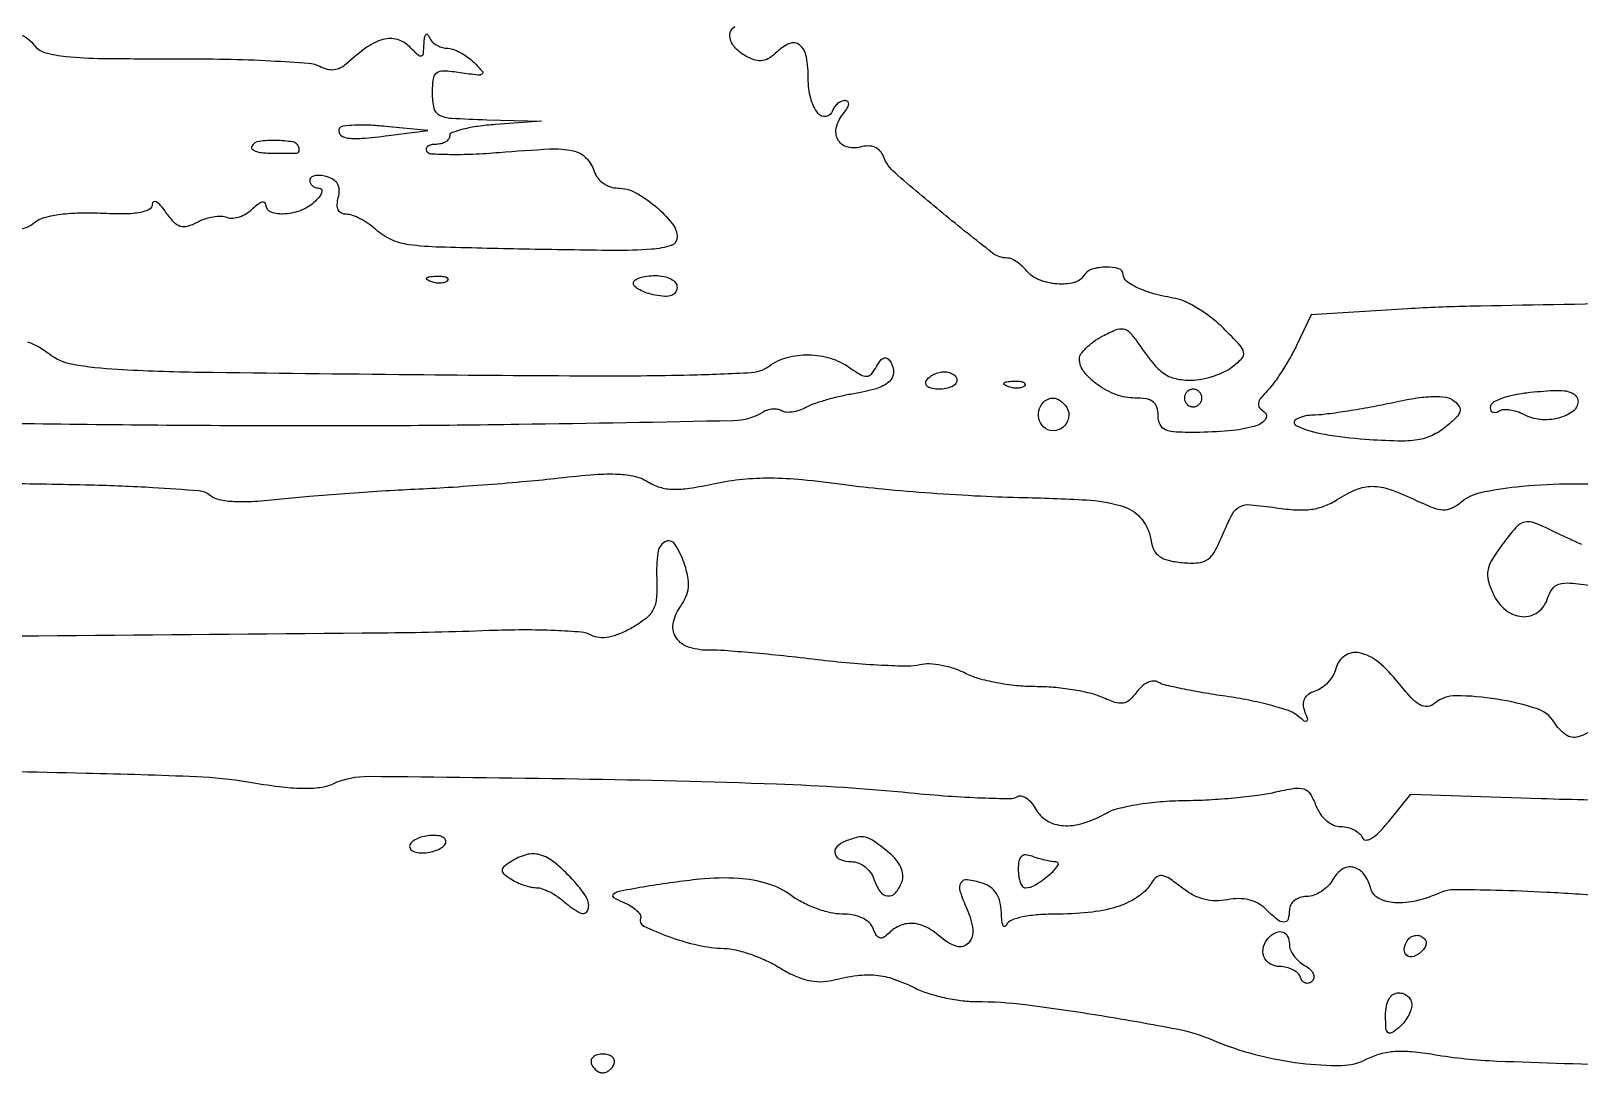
# Model space of a CAD drawing. Extents: x 0 to 5034, y 0 to 2560.
# Drawn here: x 2335.1 to 2512.1, y 224.5 to 345 of the extents above; entities that cross this region are included whole.
import ezdxf

# ---------------------------------------------------------------- set-up
doc = ezdxf.new("R2010")
doc.units = 0

msp = doc.modelspace()

# ---------------------------------------------------------------- linework, layer by layer
for points in [[(2033.325134, 261.316347, -0.000063), (2297.5, 260.550923, -0.001268)], [(2518.775, 313.831699, 0.000837), (2499.670334, 313.483907, 0.010657), (2492.5, 313.188405), (2481.5, 312.5), (2479.814564, 309, -0.016808), (2479.049552, 307.539103, -0.014122), (2478.144564, 306.043803, -0.014356), (2477.239751, 304.724647, -0.037681), (2476.496239, 303.851244, 0.028043), (2475.735404, 302.99159, 0.128817), (2475.470956, 302.386783, 0.207199), (2475.598515, 301.89267, 0.089226), (2476.115298, 301.428742, -0.426243), (2476.289671, 300.616124, -0.168167), (2475.268378, 299.850776, -0.052739), (2472.550298, 299.287005, -0.021088), (2468.75, 299.070285, -0.012318), (2466.088636, 299.096471, -0.08808), (2464.834964, 299.363919, -0.193879), (2464.221634, 299.957332, -0.105108), (2464, 301, 0.077476), (2463.851771, 301.950873, 0.155955), (2463.416093, 302.562822, 0.122228), (2462.619716, 302.898985, 0.039064), (2461.328741, 303, -0.089334), (2459.219762, 303.379837, -0.065152), (2457.110066, 304.49568, -0.069895), (2455.524636, 305.991104, -0.170381), (2455, 307.486008, -0.155768), (2455.174523, 308.032618, -0.043434), (2455.763902, 308.725409, -0.039364), (2456.605178, 309.43455, -0.032585), (2457.600518, 310.053796, -0.022394), (2459.138579, 310.790356, -0.137687), (2460.001333, 310.901556, -0.168615), (2460.704443, 310.535906, -0.037954), (2461.566412, 309.472776, 0.016055), (2463.373894, 307.032515, 0.070454), (2464.669873, 305.799527, 0.102399), (2466.003098, 305.210956, 0.055903), (2467.789427, 305.031803, 0.044987), (2468.970876, 305.152308, 0.030557), (2470.280702, 305.490465, 0.030839), (2471.515437, 305.977068, 0.052626), (2472.464027, 306.548546, 0.038587), (2473.576915, 307.533538, 0.253135), (2473.771195, 308.226619, 0.133774), (2473.334754, 309.047778, 0.009003), (2471.464027, 310.967402, 0.030045), (2470.145624, 312.124248, 0.026087), (2468.636308, 313.174622, 0.026953), (2467.166577, 313.98123, 0.066611), (2466, 314.361374, -0.020521), (2463.509233, 314.926268, -0.041298), (2461.615665, 315.610204, -0.055197), (2460.373706, 316.353727, -0.234426), (2460, 317.106989, 0.330787), (2459.501066, 317.77863, 0.07935), (2458.037438, 317.97683, 0.069443), (2456.41834, 317.711494, 0.180968), (2455.5, 317, -0.199684), (2454.378689, 316.19433, -0.076556), (2452.426561, 316.045598, -0.072421), (2450.38902, 316.504144, -0.128735), (2449, 317.5, 0.035285), (2448.450869, 318.073993, 0.036265), (2447.831229, 318.559375, 0.0388), (2447.234199, 318.896813, 0.109655), (2446.769348, 319, -0.167325), (2445.031501, 319.598323, -0.005824), (2439.373029, 324.125686, -0.007073), (2433.917841, 328.726105, -0.123026), (2432.594302, 330.61485, 0.093046), (2432.193674, 331.265419, 0.112928), (2431.607345, 331.673795, 0.100012), (2430.843346, 331.816065, 0.060204), (2429.926677, 331.691077, -0.1366), (2428.385508, 331.715339, -0.207603), (2427.373172, 332.562243, -0.182372), (2427.224816, 333.983959, -0.109413), (2428.010569, 335.512735, 0.03246), (2428.457519, 336.128546, 0.108529), (2428.626133, 336.595213, 0.24683), (2428.521516, 336.878747, 0.185415), (2428.205778, 337, 0.102132), (2427.779218, 336.911951, 0.070381), (2427.356653, 336.654241, 0.066898), (2427.002062, 336.272869, 0.073551), (2426.774316, 335.822949, -0.27891), (2426.019608, 335.180723, -0.278233), (2425.098951, 335.550245, -0.100268), (2424.276678, 337.267784, -0.061738), (2424, 339.5, 0.043672), (2423.779442, 342.020343, 0.173626), (2423.021889, 343.348351, 0.281965), (2421.8728, 343.532504, 0.098983), (2420.422883, 342.56574, -0.050717), (2419.570031, 341.870338, -0.108546), (2418.78102, 341.56752, -0.109183), (2417.940804, 341.624145, -0.051696), (2416.930554, 342.037166, -0.094061), (2415.529141, 343.168044, -0.178362), (2415.036721, 344.511842, -0.269915), (2415.598209, 345.472278, -0.160573)], [(2333.185376, 344.706098, -0.208261), (2335.470829, 343.370781, 0.16784), (2336.719911, 342.503627, 0.044101), (2339.148543, 342.046314, 0.021887), (2343.318183, 341.820057, 0.003435), (2351.546503, 341.790669, -0.005764), (2357.373419, 341.742723, -0.008134), (2362.562399, 341.555717, -0.005123), (2366.895042, 341.284416, -0.105038), (2368.145985, 340.921871, 0.062319), (2368.978807, 340.601798, 0.087585), (2369.771429, 340.54804, 0.089957), (2370.518888, 340.768193, 0.069439), (2371.219223, 341.251983, -0.030956), (2373.539977, 343.133626, -0.088243), (2375.411793, 344.022543, -0.13612), (2376.981063, 344.017454, -0.128597), (2378.362876, 343.208553, 0.010372), (2379.383631, 342.22929, 0.237388), (2379.762056, 342.121388, 0.329873), (2379.992593, 342.371274, 0.016929), (2380.078947, 343.535714, -0.023619), (2380.13938, 344.225419, -0.138423), (2380.282867, 344.555804, -0.455339), (2380.464549, 344.561511, -0.091278), (2380.662281, 344.25, 0.091625), (2380.966114, 343.772061, 0.065467), (2381.455631, 343.367188, 0.063796), (2382.048182, 343.093368, 0.076512), (2382.654762, 343, -0.083883), (2383.34229, 342.883839, -0.037209), (2384.189039, 342.51669, -0.035479), (2385.048768, 341.984315, -0.040028), (2385.788167, 341.35469, -0.015918), (2386.728237, 340.352779, -0.43797), (2386.694703, 340.031117, -0.193375), (2386.234331, 339.909007, -0.005742), (2384.216738, 340.181497, 0.020221), (2382.301416, 340.383916, 0.17597), (2381.492732, 340.148294, 0.208082), (2381.097382, 339.471367, 0.029581), (2381, 337.826807, 0.056148), (2381.190637, 336.134539, 0.228188), (2381.819103, 335.346228, 0.098429), (2383.199093, 334.989701, 0.006753), (2387.25, 334.815018), (2393.5, 334.630035), (2388.25, 334.262758, 0.016884), (2386.237696, 334.053516, 0.02702), (2384.542188, 333.72497, 0.025397), (2383.273764, 333.337857, 0.315867), (2383, 332.94774, -0.161384), (2382.880199, 332.586239, -0.096439), (2382.542039, 332.278399, -0.077898), (2382.037223, 332.070459, -0.058881), (2381.440983, 332, 0.049688), (2380.877741, 331.943889, 0.108101), (2380.482048, 331.770044, 0.184182), (2380.314851, 331.513278, 0.194002), (2380.365781, 331.217171, 0.245605), (2380.849487, 330.930145, 0.009389), (2383.006128, 330.854436, 0.014948), (2385.640857, 330.890222, 0.009764), (2388.674798, 331.08162, -0.007816), (2394.447201, 331.468357, -0.062314), (2397.105542, 331.273413, -0.149934), (2398.584698, 330.474311, -0.118169), (2399.529321, 328.907619, 0.088628), (2399.92151, 328.161821, 0.07486), (2400.568227, 327.54661, 0.073441), (2401.380335, 327.139817, 0.079607), (2402.252936, 327, -0.125809), (2404.211588, 326.499244, -0.049702), (2406.523879, 324.91757, -0.049432), (2408.424498, 322.968311, -0.170108), (2409, 321.325686, -0.329992), (2408.334181, 320.426703, -0.055383), (2406.09384, 320.007028, -0.021246), (2401.692764, 319.865961, -0.002287), (2391.5, 320.01904, -0.001946), (2381.889791, 320.24476, -0.025901), (2378.362911, 320.524551, -0.073112), (2376.309603, 321.108146, -0.078017), (2374.561439, 322.25, 0.032697), (2373.714277, 322.919722, 0.031063), (2372.772834, 323.485938, 0.03257), (2371.877548, 323.87959, 0.087506), (2371.194807, 324, -0.116038), (2370.628229, 324.133284, -0.165838), (2370.267991, 324.497413, -0.124411), (2370.144004, 325.097369, -0.053055), (2370.267194, 325.913749, 0.068696), (2370.371629, 326.790171, 0.126459), (2370.181169, 327.477934, 0.127941), (2369.684855, 327.983423, 0.07119), (2368.883825, 328.320129, 0.043648), (2368.162141, 328.442925, 0.074512), (2367.553374, 328.401801, 0.111846), (2367.149407, 328.212131, 0.231261), (2367, 327.90638, 0.117462), (2367.082354, 327.560662, 0.100575), (2367.314732, 327.266249, 0.092759), (2367.662241, 327.06859, 0.083232), (2368.071429, 327, -0.244067), (2368.336247, 326.862545, -0.226652), (2368.3875, 326.559375, -0.093008), (2368.146263, 326.077063, -0.034046), (2367.642857, 325.5, -0.101075), (2366.12347, 324.495985, -0.076816), (2364.174757, 324.041486, -0.102131), (2362.589601, 324.245103, -0.320186), (2362, 325.071429, 0.251379), (2361.859544, 325.333147, 0.222687), (2361.550874, 325.378999, 0.09055), (2361.059246, 325.128427, 0.03337), (2360.471061, 324.613918, -0.057945), (2359.782724, 324.068987, -0.056518), (2358.982078, 323.691119, -0.061478), (2358.194744, 323.527216, -0.112686), (2357.549202, 323.619493, 0.090008), (2356.871032, 323.747722, 0.041531), (2355.972379, 323.67959, 0.039353), (2355.012742, 323.447444, 0.043873), (2354.137309, 323.073485, -0.050873), (2353.023553, 322.616012, -0.1506), (2352.206213, 322.624901, -0.129611), (2351.460364, 323.100459, -0.033609), (2350.559168, 324.218988, 0.025292), (2349.958032, 324.991012, 0.080045), (2349.458006, 325.411228, 0.269885), (2349.153358, 325.414862, 0.270179), (2349, 325.151771, -0.272197), (2348.655423, 324.565712, -0.083365), (2347.648469, 324.207909, -0.042702), (2345.887282, 324.049473, -0.011289), (2343.059369, 324.100981, 0.01697), (2340.45561, 324.118827, 0.028307), (2338.271918, 323.935666, 0.033456), (2336.574538, 323.578909, 0.105052), (2335.548715, 323.040429, -0.147569), (2333.646184, 322.236724, -0.016436)], [(2513.857089, 265.209312, -0.10605), (2512.002777, 264.24641, -0.227513), (2510.608525, 264.499791, -0.096641), (2509.280096, 265.923102, 0.179074), (2507.234588, 267.504601, 0.036495), (2502.702937, 268.569517, 0.036527), (2498.063144, 268.964043, 0.177977), (2495.617809, 268.097773, -0.144751), (2494.797932, 267.74608, -0.160559), (2493.955826, 267.917387, -0.078323), (2492.93424, 268.735785, -0.016493), (2491.44554, 270.481605, 0.051154), (2489.172108, 272.801378, 0.120453), (2487.007871, 273.856227, 0.208827), (2485.334542, 273.520558, 0.178178), (2484.29841, 272.033119, -0.070404), (2483.965391, 271.237381, -0.052191), (2483.394356, 270.472368, -0.052708), (2482.685504, 269.850691, -0.076983), (2481.943058, 269.481927, 0.06711), (2481.176059, 269.119573, 0.128162), (2480.719353, 268.619894, 0.134463), (2480.577155, 267.978699, 0.077466), (2480.73826, 267.198808, -0.01278), (2481.059152, 266.270368, -0.361579), (2480.96977, 266.05086, -0.290593), (2480.705782, 266.070806, -0.010183), (2479.859213, 266.729712, 0.090522), (2478.886705, 267.262509, 0.015138), (2476.839287, 267.874319, 0.016155), (2474.358742, 268.449354, 0.013702), (2471.70641, 268.899418, -0.007146), (2469.083987, 269.309108, -0.009288), (2466.695229, 269.763165, -0.0073), (2464.718278, 270.207356, -0.079658), (2463.967893, 270.519844, 0.162415), (2463.447206, 270.642614, 0.086632), (2462.801437, 270.468545, 0.070826), (2462.131125, 270.031728, 0.055172), (2461.543012, 269.38971, -0.049102), (2460.724974, 268.47469, -0.149482), (2459.981098, 268.118646, -0.118971), (2459.058769, 268.199265, -0.025883), (2457.562494, 268.789572, 0.049211), (2456.198617, 269.25549, 0.018528), (2454.216754, 269.644437, 0.018143), (2452.013428, 269.911136, 0.021047), (2449.903287, 270, -0.026154), (2447.772296, 270.111546, -0.021153), (2445.506068, 270.446858, -0.021644), (2443.437857, 270.93652, -0.050416), (2441.958969, 271.521218, 0.040207), (2440.666802, 272.06279, 0.033099), (2439.217914, 272.433267, 0.034286), (2437.834355, 272.593942, 0.071872), (2436.758629, 272.489888, -0.064324), (2435.370584, 272.334539, -0.008273), (2432.372847, 272.435187, -0.009554), (2428.802932, 272.682679, -0.007835), (2425, 273.079589, 0.00363), (2421.167325, 273.512212, 0.004189), (2417.507367, 273.867472, 0.003762), (2414.403135, 274.119035, 0.024349), (2412.833591, 274.157734, -0.078067), (2410.434634, 274.475714, -0.166989), (2408.931187, 275.54569, -0.198776), (2408.554443, 277.162651, -0.112341), (2409.326684, 279.056019, 0.048038), (2410.005344, 280.25516, 0.081755), (2410.296173, 281.366914, 0.074024), (2410.228807, 282.589108, 0.033159), (2409.79981, 284.144421, 0.063304), (2408.724636, 286.304373, 0.393484), (2407.625455, 286.564913, 0.237082), (2406.785102, 285.304949, 0.041349), (2406.667404, 282.363308, -0.027205), (2406.641617, 280.165713, -0.099871), (2406.278795, 278.829895, -0.110062), (2405.447744, 277.809607, -0.036765), (2403.843747, 276.725107, -0.03091), (2402.425984, 276.02405, -0.055229), (2401.180296, 275.656281, -0.069029), (2400.099255, 275.614215, -0.096773), (2399.176342, 275.891527, 0.101554), (2398.040607, 276.221093, 0.009047), (2395.054926, 276.406187, 0.011506), (2391.452266, 276.481173, 0.008723), (2387.5, 276.403527, -0.007078), (2375.190701, 276.121181, -0.000113), (2305.465731, 275.524827, -0.000169), (2237.770799, 274.984002, -0.004389)], [(2334.72798, 309.436076, -0.077872), (2337.233285, 308.031138, 0.126501), (2339.903025, 306.855354, 0.026663), (2345.009665, 306.292, 0.010799), (2354.406334, 305.963321, 0.000905), (2378.714759, 305.682396, 0.001293), (2399.291608, 305.535053, 0.007076), (2410.410421, 305.641538, 0.007617), (2417.480706, 305.917157, 0.145303), (2419.537744, 306.651258, -0.091643), (2421.582576, 307.635486, -0.071121), (2424.03827, 307.941107, -0.06943), (2426.540077, 307.545517, -0.079052), (2428.718999, 306.484267, 0.018289), (2430.004023, 305.652538, 0.145891), (2430.681295, 305.480954, 0.213054), (2431.208331, 305.743023, 0.044859), (2431.803123, 306.612683, -0.038764), (2432.257014, 307.293976, -0.150358), (2432.668873, 307.580078, -0.236019), (2433.053678, 307.519989, -0.100023), (2433.420634, 307.128416, -0.153558), (2433.734899, 305.891669, -0.202943), (2433.228082, 304.85925, -0.107872), (2431.752796, 304.055037, -0.031458), (2429.214921, 303.484099, 0.015886), (2427.661307, 303.185055, 0.014077), (2426.065247, 302.777381, 0.01428), (2424.648888, 302.328694, 0.041293), (2423.709323, 301.911489, -0.044059), (2422.953241, 301.580744, -0.046215), (2422.162856, 301.394061, -0.050866), (2421.454731, 301.367188, -0.123081), (2420.959323, 301.52514, 0.094856), (2420.505376, 301.698305, 0.059539), (2419.936392, 301.730397, 0.056895), (2419.345199, 301.625099, 0.066007), (2418.82414, 301.391313, -0.134126), (2415.446359, 300.394679, -0.001428), (2390.90099, 299.967569, -0.004453), (2362.707999, 299.808626, -0.002993), (2330.5, 300.1067, -0.000905)], [(2331.891447, 293.23965, -0.003222), (2341.939625, 293.071871, -0.008679), (2349.077042, 292.782666, -0.006361), (2354.321754, 292.411901, -0.153547), (2355.665447, 291.862691, 0.124137), (2356.663899, 291.385652, 0.037344), (2358.34718, 291.175764, 0.028116), (2360.668167, 291.191593, 0.011877), (2363.774001, 291.461827, -0.006251), (2366.955338, 291.774732, -0.003049), (2371.021113, 292.0984, -0.003024), (2375.254856, 292.383732, -0.004373), (2379, 292.580531, 0.005219), (2382.834788, 292.788547, 0.003194), (2387.353125, 293.109963, 0.003201), (2391.823713, 293.485509, 0.005689), (2395.5, 293.860262, -0.008825), (2399.608284, 294.253033, -0.030291), (2402.28701, 294.298851, -0.047504), (2404.188137, 294.034046, -0.081335), (2405.662309, 293.418327, 0.065981), (2407.022343, 292.800852, 0.06736), (2408.486652, 292.564695, 0.04507), (2410.404705, 292.688959, 0.012996), (2413.33038, 293.223655, -0.025954), (2416.502794, 293.718896, -0.027701), (2419.640924, 293.868307, -0.022335), (2423.300709, 293.67608, -0.009551), (2428.168071, 293.107735, 0.010405), (2432.539919, 292.604817, 0.005348), (2438.034142, 292.147604, 0.005313), (2443.701306, 291.797476, 0.007988), (2448.650284, 291.623686, -0.010783), (2456.274821, 291.313262, -0.066512), (2460.117603, 290.553937, -0.146741), (2462.166292, 289.093481, -0.130392), (2463.189966, 286.677379, 0.080029), (2463.516869, 285.624898, 0.124346), (2464.132047, 284.906708, 0.095779), (2465.142945, 284.450285, 0.0342), (2466.711313, 284.189527, 0.038318), (2468.549391, 284.15316, 0.139609), (2469.641057, 284.532261, 0.117738), (2470.472731, 285.471494, 0.023645), (2471.437387, 287.504388, -0.021894), (2472.495888, 289.755358, -0.159739), (2473.340155, 290.57509, -0.136916), (2474.568502, 290.800787, -0.014607), (2477.477895, 290.451044, 0.022525), (2479.769661, 290.212284, 0.047982), (2481.548365, 290.278351, 0.058291), (2483.048687, 290.660593, 0.053582), (2484.466638, 291.386183, -0.046042), (2486.636981, 292.538309, -0.100693), (2488.47537, 292.901969, -0.084417), (2490.513211, 292.544075, -0.025677), (2493.418041, 291.337692, 0.01676), (2495.40262, 290.4717, 0.082639), (2496.591558, 290.214514, 0.12484), (2497.550463, 290.409159, 0.060896), (2498.608362, 291.087692, -0.118705), (2500.853132, 292.187703, -0.028549), (2504.972618, 292.86204, -0.023466), (2510.553027, 293.187471, -0.011162), (2517.75, 293.108341, 0.002347)], [(2512.454869, 286.240728, -0.004584), (2510.907872, 286.934997, -0.007254), (2509.596362, 287.561297, 0.016856), (2507.081299, 288.703571, 0.155744), (2505.904196, 288.802213, 0.16038), (2504.904369, 288.198187, 0.018166), (2503.233822, 286.102392, 0.024377), (2502.119331, 284.430258, 0.09276), (2501.686123, 283.258622, 0.109861), (2501.742848, 282.117727, 0.041529), (2502.295764, 280.610194, 0.111942), (2503.70484, 278.785222, 0.153309), (2505.615227, 278.008669, 0.181276), (2507.397557, 278.515052, 0.1583), (2508.531339, 280.098739, -0.076136), (2509.076804, 281.201602, -0.172395), (2509.82528, 281.733771, -0.093098), (2511.068066, 281.847149, -0.013542), (2513.598726, 281.537466, 0.012092)], [(2323.516104, 260.406277, -0.003725), (2341.427354, 260.127809, -0.004194), (2354.054228, 259.73142, -0.032365), (2359.932621, 259.115016, 0.010685), (2363.517057, 258.581284, 0.02605), (2366.179492, 258.382939, 0.035533), (2368.190206, 258.481066, 0.077084), (2369.675433, 258.897979, -0.109523), (2373.717577, 259.756786, -0.001696), (2397.609976, 259.46485, -0.004958), (2420.365248, 258.883862, -0.015435), (2435.666829, 257.867737, 0.006108), (2440.020546, 257.496955, 0.008966), (2443.856845, 257.286468, 0.005009), (2447.075369, 257.199986, 0.14358), (2447.866656, 257.417589, -0.188561), (2448.34419, 257.504894, -0.097468), (2448.915034, 257.272751, -0.073926), (2449.493478, 256.757019, -0.050961), (2449.98501, 256.028008, 0.137074), (2451.264139, 254.692524, 0.117718), (2453.128079, 254.115654, 0.091905), (2455.444523, 254.389125, 0.054681), (2458, 255.5, -0.067917), (2459.407394, 256.068161, -0.021045), (2461.64739, 256.536195, -0.020182), (2464.276399, 256.862638, -0.018516), (2467, 256.988421, 0.011237), (2469.767833, 257.075898, 0.009301), (2472.709716, 257.290057, 0.009418), (2475.400523, 257.587534, 0.024789), (2477.309673, 257.932004, -0.016095), (2479.577301, 258.381983, -0.11948), (2480.666479, 258.301095, -0.17905), (2481.380701, 257.73953, -0.046739), (2482.034922, 256.408148, 0.060196), (2482.537585, 255.450975, 0.066755), (2483.239319, 254.678002, 0.073192), (2484.054894, 254.173208, 0.102382), (2484.891916, 254, -0.059515), (2485.671275, 253.906904, -0.05907), (2486.408882, 253.632813, -0.064604), (2486.996552, 253.228333, -0.115732), (2487.329812, 252.75, 0.295471), (2487.729965, 252.465456, 0.148601), (2488.355629, 252.62622, 0.064038), (2489.241169, 253.334235, 0.020406), (2490.36597, 254.597112), (2492.90565, 257.694224), (2507.775327, 257.216934, 0.007627), (2518.992001, 257.028094, 0.063734)], [(2515.023513, 246.056362, 0.005314), (2508.435872, 246.483785, 0.007731), (2502.61799, 246.709068, 0.004749), (2497.765422, 246.77577, 0.105111), (2496.390136, 246.489523, -0.043848), (2493.546295, 245.524898, -0.07375), (2491.041058, 245.293397, -0.106317), (2489.220295, 245.791289, -0.212163), (2488.306675, 246.935276, 0.09542), (2487.532678, 248.553898, 0.177151), (2486.333718, 249.345991, 0.205671), (2485.041755, 249.120859, 0.125957), (2483.980071, 247.962762, -0.069612), (2483.432292, 247.212096, -0.056149), (2482.661034, 246.576561, -0.057686), (2481.794249, 246.145175, -0.086855), (2480.964816, 246, 0.074753), (2480.214096, 245.887132, 0.088627), (2479.577165, 245.559375, 0.100674), (2479.15138, 245.072031, 0.130079), (2479, 244.5, -0.070587), (2478.846663, 243.419251, -0.343262), (2478.378334, 243.079505, -0.166987), (2477.591363, 243.379899, -0.022463), (2476.264881, 244.592262, 0.071004), (2475.402313, 245.239359, 0.06677), (2474.375227, 245.635977, 0.061536), (2473.204473, 245.767959, 0.046718), (2471.918491, 245.633698, -0.054824), (2470.541929, 245.512445, -0.060897), (2469.221814, 245.702958, -0.057859), (2467.931998, 246.218964, -0.042618), (2466.644886, 247.064693, 0.018126), (2465.280508, 248.060041, 0.104009), (2464.456033, 248.395815, 0.204014), (2463.849676, 248.258292, 0.103408), (2463.312705, 247.669241, -0.108578), (2461.829614, 246.075353, -0.068527), (2459.552875, 244.923882, -0.053578), (2456.493173, 244.225699, -0.029331), (2452.649075, 244, 0.016896), (2450.303375, 243.920712, 0.034578), (2448.480867, 243.669999, 0.043603), (2447.196694, 243.282604, 0.204567), (2446.662281, 242.75, -0.223024), (2446.467336, 242.568971, -0.391795), (2446.282867, 242.655205, -0.071599), (2446.141444, 243.223921, -0.01784), (2446.078947, 244.182612, 0.052233), (2445.915056, 245.400262, 0.083824), (2445.502686, 246.361059, 0.093169), (2444.836259, 247.064369, 0.079966), (2443.924639, 247.523918, 0.041121), (2442.179133, 247.92367, 0.299578), (2441.439192, 247.576044, 0.222125), (2441.332924, 246.633786, 0.025676), (2442.135434, 244.6021, -0.075849), (2442.800469, 242.255112, -0.217282), (2442.306278, 240.675458, -0.293846), (2440.969942, 240.308377, -0.108432), (2439.194888, 241.323629, 0.060415), (2437.586948, 242.459169, 0.102609), (2436.014743, 242.927811, 0.118549), (2434.545942, 242.704616, 0.099981), (2433.232783, 241.832783, -0.051647), (2432.629749, 241.34294, -0.21548), (2432.178536, 241.272657, -0.194307), (2431.79619, 241.565606, -0.041719), (2431.425794, 242.332783, 0.114418), (2430.959502, 243.022837, 0.078195), (2430.171587, 243.553393, 0.065086), (2429.11327, 243.888399, 0.044173), (2427.852519, 244, -0.057117), (2426.521073, 244.152595, -0.030711), (2424.935063, 244.62523, -0.030149), (2423.357239, 245.313452, -0.041287), (2422.040144, 246.128442, 0.085596), (2419.370686, 247.470568, 0.058396), (2416.020885, 248.074683, 0.041373), (2411.596893, 247.982068, 0.015895), (2405.5, 247.151365, 0.004633), (2402.529029, 246.621568, 0.101771), (2401.717408, 246.289295, 0.545454), (2401.724657, 245.914128, 0.040914), (2402.824167, 245.354227, -0.034782), (2403.69064, 244.926274, -0.052177), (2404.370385, 244.428, -0.067115), (2404.782999, 243.938085, -0.235702), (2404.824167, 243.539711, 0.388475), (2405.188574, 242.630211, 0.025251), (2408.042514, 241.429771, 0.031481), (2411.394542, 240.4487, 0.048888), (2414.381966, 240.076078, -0.052445), (2415.729013, 239.898344, -0.024532), (2417.419426, 239.403033, -0.023987), (2419.15796, 238.704499, -0.030899), (2420.675241, 237.891695, 0.029929), (2422.383318, 236.972418, 0.050482), (2423.919262, 236.441137, 0.058176), (2425.36395, 236.27292, 0.059962), (2426.793275, 236.445394, -0.02604), (2429.576422, 236.974301, -0.057503), (2431.735658, 237.019331, -0.060529), (2433.778939, 236.57326, -0.031733), (2436.179829, 235.560176, 0.038805), (2437.655634, 234.961856, 0.02193), (2439.520391, 234.458302, 0.021784), (2441.456936, 234.113241, 0.033205), (2443.16022, 234, -0.03126), (2448.819123, 233.64586, -0.008933), (2457.528594, 232.393057, -0.007695), (2466.097842, 230.868061, -0.052345), (2470.2035, 229.61555, 0.03624), (2475.082643, 227.953876, 0.033281), (2480.291365, 226.956134, 0.034155), (2484.94902, 226.702332, 0.116372), (2487.875887, 227.435819, -0.052528), (2489.406372, 228.033472, -0.049841), (2491.055222, 228.312657, -0.040329), (2493.014772, 228.288196, -0.019172), (2495.51792, 227.957289, 0.03274), (2502.739526, 227.201204, 0.004291), (2518.175848, 226.733657, 0.001519)]]:
    msp.add_lwpolyline(points, format="xyb")
for points in [[(2370.396915, 333.833205, 0.319409), (2370.440234, 333.165223, 0.187326), (2371.168466, 332.750829, 0.056301), (2372.944856, 332.689516, 0.012242), (2376, 333.003655), (2380.5, 333.577998), (2375.663227, 334.053106, 0.014103), (2373.77884, 334.18468, 0.020812), (2372.121079, 334.184492, 0.016869), (2370.794384, 334.08418, 0.230986)], [(2360.367878, 331.786222, 0.336059), (2360.396215, 331.488294, 0.116795), (2360.776414, 331.230953, 0.061374), (2361.49303, 331.055663, 0.029334), (2362.440983, 331), (2364.395164, 331), (2365.5, 331, 0.158607), (2365.669764, 331.055241, 0.148948), (2365.779687, 331.20108, 0.110576), (2365.808633, 331.422643, 0.065045), (2365.75, 331.684527, 0.267507), (2365.054312, 332.267953, 0.039068), (2363.146454, 332.453575, 0.039566), (2361.211704, 332.336968, 0.223077)], [(2382.729167, 316.395833, -0.126455), (2382.402231, 316.202593, -0.060344), (2381.916927, 316.123424, -0.05415), (2381.359369, 316.160852, -0.051402), (2380.8125, 316.316886, -0.054073), (2380.395823, 316.538436, -0.470617), (2380.37858, 316.720685, -0.168741), (2380.670344, 316.862007, -0.018894), (2381.416667, 316.921053, -0.028489), (2382.112848, 316.910055, -0.077125), (2382.592839, 316.799335, -0.208169), (2382.77538, 316.614691, -0.296942)], [(2409, 315.638672, -0.150112), (2408.829022, 315.082006, -0.160129), (2408.378654, 314.734464, -0.097718), (2407.608959, 314.622182, -0.034745), (2406.5, 314.755249, -0.032131), (2405.542685, 315.002879, -0.045349), (2404.734375, 315.352275, -0.054081), (2404.170003, 315.743952, -0.21734), (2404, 316.116577, -0.245972), (2404.177535, 316.455628, -0.066695), (2404.734375, 316.740495, -0.051403), (2405.542393, 316.935627, -0.033573), (2406.5, 317, -0.048656), (2407.488701, 316.903559, -0.076188), (2408.29089, 316.613867, -0.100731), (2408.813352, 316.17432, -0.169236)], [(2441, 305, -0.195654), (2440.844577, 304.618015, -0.086673), (2440.395164, 304.29375, -0.066561), (2439.729059, 304.073608, -0.0466), (2438.940983, 304, -0.047867), (2438.195401, 304.071541, -0.104212), (2437.66835, 304.29375, -0.181468), (2437.441401, 304.621877, -0.202618), (2437.5, 305, -0.08825), (2437.842344, 305.382836, -0.053305), (2438.359775, 305.70625, -0.051278), (2438.961978, 305.925833, -0.061875), (2439.559017, 306, -0.067639), (2440.109818, 305.925146, -0.08433), (2440.576711, 305.70625, -0.09965), (2440.888931, 305.38134, -0.142666)], [(2448.729167, 304.395833, -0.126455), (2448.402231, 304.202593, -0.060344), (2447.916927, 304.123424, -0.05415), (2447.359369, 304.160852, -0.051402), (2446.8125, 304.316886, -0.054073), (2446.395823, 304.538436, -0.470617), (2446.37858, 304.720685, -0.168741), (2446.670344, 304.862007, -0.018894), (2447.416667, 304.921053, -0.028489), (2448.112848, 304.910055, -0.077125), (2448.592839, 304.799335, -0.208169), (2448.77538, 304.614691, -0.296942)], [(2453.553851, 301.912868, -0.190717), (2453.763962, 300.735958, -0.171854), (2453.124253, 299.67027, -0.175934), (2451.96995, 299.260019, -0.197141), (2450.887132, 299.712868, -0.144911), (2450.366354, 300.671654, -0.134859), (2450.431624, 301.789156, -0.143758), (2451.047584, 302.666716, -0.169916), (2452, 303, -0.100929), (2452.386686, 302.921141, -0.052079), (2452.820255, 302.680655, -0.048757), (2453.231435, 302.328718, -0.053016)], [(2467, 303, 0.099038), (2467.076342, 302.618362, 0.097945), (2467.29375, 302.29375, 0.097945), (2467.618362, 302.076342, 0.099038), (2468, 302, 0.099038), (2468.381638, 302.076342, 0.097945), (2468.70625, 302.29375, 0.097945), (2468.923658, 302.618362, 0.099038), (2469, 303, 0.099038), (2468.923658, 303.381638, 0.097945), (2468.70625, 303.70625, 0.097945), (2468.381638, 303.923658, 0.099038), (2468, 304, 0.099038), (2467.618362, 303.923658, 0.097945), (2467.29375, 303.70625, 0.097945), (2467.076342, 303.381638, 0.099038)], [(2496.85267, 299.677283, -0.061642), (2495.31834, 298.719332, -0.070456), (2493.663843, 298.217815, -0.045126), (2491.401085, 298.074051, -0.01112), (2487.678397, 298.25654, -0.024454), (2483.022662, 298.818489, -0.065239), (2479.832833, 299.802808, -0.609373), (2479.796818, 300.574635, -0.125934), (2481.55, 301.064204, 0.024848), (2483.080979, 301.173773, 0.007467), (2485.395937, 301.490713, 0.007464), (2487.986492, 301.924538, 0.008033), (2490.5, 302.42599, -0.012191), (2493.368383, 302.973482, -0.033313), (2495.422197, 303.174615, -0.04842), (2496.893098, 303.07777, -0.127301), (2497.85267, 302.654133, -0.088377), (2498.41473, 302.020369, -0.22186), (2498.48246, 301.421212, -0.12128), (2498.040235, 300.724342, -0.020676)], [(2512, 302.616631, -0.238491), (2511.416489, 301.462874, -0.098666), (2509.787513, 300.700696, -0.082252), (2507.69229, 300.539466, -0.10136), (2505.81766, 301.097585, 0.043294), (2505.033965, 301.433427, 0.045507), (2504.217067, 301.62244, 0.05004), (2503.486999, 301.649047, 0.123118), (2502.979333, 301.487227, -0.077771), (2502.604901, 301.32965, -0.155479), (2502.287679, 301.350417, -0.185636), (2502.077433, 301.54276, -0.116206), (2502, 301.871432, -0.277688), (2502.433481, 302.591764, -0.054843), (2503.894955, 303.171716, -0.038485), (2506.158956, 303.610084, -0.016213), (2509.25, 303.863818, -0.037688), (2510.414456, 303.833699, -0.081324), (2511.277635, 303.600847, -0.121696), (2511.805277, 303.184553, -0.166672)], [(2378.5, 252, 0.195087), (2378.435758, 251.621765, 0.183858), (2378.651013, 251.29375, 0.1076), (2379.159191, 251.071659, 0.049451), (2379.881966, 251, 0.045566), (2380.692861, 251.074052, 0.045713), (2381.476013, 251.29375, 0.049743), (2382.120196, 251.616342, 0.113876), (2382.5, 252, 0.195087), (2382.564242, 252.378235, 0.183858), (2382.348987, 252.70625, 0.1076), (2381.840809, 252.928341, 0.049451), (2381.118034, 253, 0.045566), (2380.307139, 252.925948, 0.045713), (2379.523987, 252.70625, 0.049743), (2378.879804, 252.383658, 0.113876)], [(2428.25, 252.337719, 0.103046), (2427.257694, 251.674902, 0.271553), (2427.057053, 250.876539, 0.23785), (2427.664511, 250.225944, 0.088392), (2428.932612, 250, -0.094537), (2429.718828, 249.850007, -0.071315), (2430.483985, 249.4125, -0.069591), (2431.112489, 248.764378, -0.081113), (2431.5, 248, 0.072684), (2432.179061, 246.602966, 0.219951), (2433.063971, 246.072245, 0.246367), (2433.963153, 246.427109, 0.086563), (2434.698143, 247.655758, 0.114207), (2434.813472, 248.480236, 0.087787), (2434.575922, 249.360537, 0.070685), (2433.983861, 250.264541, 0.042317), (2433.055975, 251.155758, 0.016333), (2431.482536, 252.346924, 0.093819), (2430.535642, 252.779175, 0.121452), (2429.612834, 252.778648, 0.035324)], [(2390, 249.984687, 0.02521), (2389.185322, 249.389057, 0.226004), (2389, 249, 0.226004), (2389.185322, 248.610943, 0.02521), (2390, 248.015313, 0.036177), (2390.678361, 247.637129, 0.026617), (2391.47687, 247.315379, 0.027117), (2392.269039, 247.091361, 0.052699), (2392.921259, 247.015313, -0.081473), (2393.590505, 246.898115, -0.033175), (2394.443706, 246.535097, -0.031725), (2395.327741, 246.014714, -0.035041), (2396.108246, 245.402039, 0.063851), (2397.929719, 244.1343, 0.458646), (2398.803703, 244.48291, 0.229715), (2398.631677, 245.905077, 0.044877), (2397.001207, 247.998707, 0.031992), (2394.957719, 249.923417, 0.104152), (2393.320194, 250.784184, 0.138775), (2391.754424, 250.785143, 0.076581)], [(2448, 249.106989, 0.036553), (2448.059071, 248.300059, 0.055156), (2448.237606, 247.618928, 0.072284), (2448.498913, 247.152722, 0.232987), (2448.80887, 247, 0.139342), (2449.966249, 247.328928, 0.036603), (2451.542729, 248.471072, 0.060327), (2452.541114, 249.542463, 0.603928), (2452.331787, 249.968197, -0.034964), (2451.772678, 250.022666, -0.015308), (2451.042087, 250.168961, -0.015062), (2450.272939, 250.372223, -0.019483), (2449.581787, 250.606989, 0.076984), (2448.852992, 250.764417, 0.207384), (2448.365663, 250.586586, 0.16083), (2448.083235, 250.060895, 0.043546)], [(2479, 240.54969, 0.100574), (2479.127338, 239.923041, 0.055531), (2479.511615, 239.239094, 0.05214), (2480.075521, 238.605199, 0.057406), (2480.74167, 238.124693, -0.05551), (2481.352533, 237.687566, -0.098214), (2481.72271, 237.193457, -0.140924), (2481.802667, 236.71964, -0.177842), (2481.604765, 236.325003, -0.112582), (2481.235212, 236.108603, -0.155205), (2480.853133, 236.109532, -0.141799), (2480.517031, 236.335597, -0.088718), (2480.279762, 236.75, 0.118634), (2479.967016, 237.228198, 0.067324), (2479.401451, 237.632812, 0.061209), (2478.682815, 237.906832, 0.06058), (2477.916667, 238, -0.137483), (2476.784726, 238.317242, -0.167932), (2476.087342, 239.159583, -0.161547), (2476.044252, 240.279851, -0.126548), (2476.666667, 241.333333, -0.09146), (2477.490327, 241.900447, -0.188326), (2478.25978, 241.937626, -0.206515), (2478.802159, 241.450955, -0.108466)], [(2494.103799, 239.703799, -0.113251), (2493.214666, 239.146534, -0.251496), (2492.448742, 239.268926, -0.258096), (2492.141241, 239.967994, -0.116221), (2492.468963, 240.949781, -0.09291), (2492.801911, 241.315254, -0.096292), (2493.240657, 241.529717, -0.099247), (2493.716563, 241.560607, -0.105525), (2494.156231, 241.403444, -0.094625), (2494.531428, 241.059296, -0.169261), (2494.655459, 240.664644, -0.136091), (2494.515485, 240.214314, -0.053431)], [(2493, 233.622445, -0.086594), (2492.892217, 233.004766, -0.04354), (2492.559375, 232.28386, -0.041499), (2492.073942, 231.578122, -0.048188), (2491.5, 231, -0.037417), (2490.685618, 230.421153, -0.333054), (2490.27432, 230.462368, -0.193794), (2490.044628, 230.9439, -0.015561), (2490, 232.377555, -0.043099), (2490.095966, 233.488806, -0.087038), (2490.392996, 234.312926, -0.121072), (2490.871861, 234.816213, -0.143291), (2491.5, 235, -0.090674), (2492.072657, 234.895288, -0.09558), (2492.559375, 234.595343, -0.099644), (2492.885048, 234.14801, -0.108083)], [(2399.191667, 226.925, 0.073624), (2399.399741, 226.514089, 0.066918), (2399.723802, 226.165781, 0.070382), (2400.110048, 225.930417, 0.102038), (2400.5, 225.85, 0.102038), (2400.889952, 225.930417, 0.070382), (2401.276198, 226.165781, 0.066918), (2401.600259, 226.514089, 0.073624), (2401.808333, 226.925, 0.159683), (2401.810399, 227.333474, 0.143818), (2401.571823, 227.684219, 0.107546), (2401.111023, 227.920344, 0.064908), (2400.5, 228, 0.064908), (2399.888977, 227.920344, 0.107546), (2399.428177, 227.684219, 0.143818), (2399.189601, 227.333474, 0.159683)]]:
    msp.add_lwpolyline(points, format="xyb", close=True)

doc.saveas('drawing.dxf')
